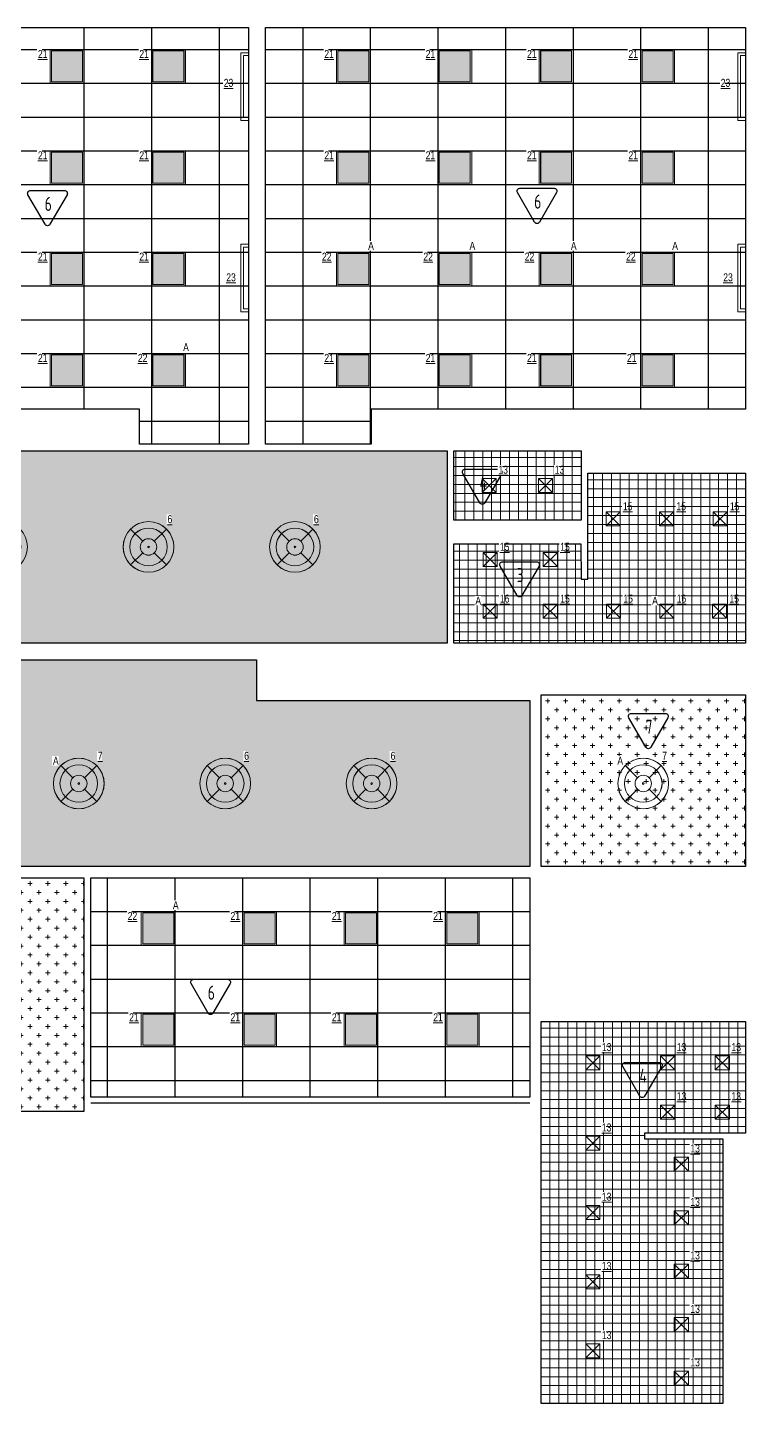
# Model space of a CAD drawing. Header units: millimetres. Extents: x -510890 to 418982, y -118257 to 141350.
# Drawn here: x -38249 to -25501, y 61656 to 86101 of the extents above; entities that cross this region are included whole.
import ezdxf

# ---------------------------------------------------------------- set-up
doc = ezdxf.new("R2010")
doc.units = ezdxf.units.MM
for name, color, linetype, lineweight in [('_ЭОМ_ОБЩ_Освещение_текст тип светильника', 172, 'Continuous', 50), ('_ЭОМ_светильник А', 1, 'Continuous', 35), ('_ЭОМ_светильник Р', 4, 'Continuous', 35), ('АР_Потолки_Штриховка', 252, 'Continuous', 0)]:
    doc.layers.add(name, color=color, linetype=linetype, lineweight=lineweight)
doc.layers.add('X-ref Light', color=250, linetype='Continuous')
for name, color, linetype, lineweight, true_color in [('АР_Потолок_Грильято_белый_50х50', 7, 'Continuous', 5, 0x8e00bd), ('АР_Потолок_Грильято_черный_50х50', 7, 'Continuous', 5, 0xfa3e00), ('АР_Потолок_Покраска', 7, 'Continuous', 5, 0x007399)]:
    doc.layers.add(name, color=color, linetype=linetype, lineweight=lineweight, true_color=true_color)
doc.layers.get('X-ref Light').off()
doc.styles.add('ISOCPEUR', font='isocpeur.ttf', dxfattribs={"height": 800})
doc.styles.add('ГОСТ', font='cad.shx', dxfattribs={"width": 0.8})

# ---------------------------------------------------------------- blocks, each defined once
blk = doc.blocks.new('A$C4757d704')
at = {"true_color": 0xf8f6b0, "transparency": 33554687}
h = blk.add_hatch(color=51, dxfattribs=at)
h.dxf.hatch_style = 1
h.paths.add_polyline_path([(214, 686), (132, 768, 0.198841), (0, 450, 0.198983), (132, 132), (214, 214, -0.198912), (116, 450, -0.198912)])
edge = h.paths.add_edge_path()
edge.add_arc((450, 450), 334, 135, 180)
edge.add_arc((450, 450), 334, 180, 225)
edge.add_line((214, 214), (347, 347))
edge.add_ellipse((450, 450), major_axis=(-146, 0), ratio=1, start_angle=315, end_angle=405, ccw=False)
edge.add_line((347, 553), (214, 686))
edge = h.paths.add_edge_path()
edge.add_line((214, 686), (347, 553))
edge.add_ellipse((450, 450), major_axis=(-146, 0), ratio=1, start_angle=225, end_angle=315, ccw=False)
edge.add_line((553, 553), (686, 686))
edge.add_arc((450, 450), 334, 45, 135)
h.paths.add_polyline_path([(132, 768), (214, 686, -0.414214), (686, 686), (768, 768, 0.414374)])
h.paths.add_polyline_path([(768, 768), (686, 686, -0.198912), (784, 450, -0.198912), (686, 214), (768, 132, 0.198983), (900, 450, 0.198841)])
edge = h.paths.add_edge_path()
edge.add_line((686, 686), (553, 553))
edge.add_ellipse((450, 450), major_axis=(-146, 0), ratio=1, start_angle=495, end_angle=585, ccw=False)
edge.add_line((553, 347), (686, 214))
edge.add_arc((450, 450), 334, 315, 360)
edge.add_arc((450, 450), 334, 0, 45)
edge = h.paths.add_edge_path()
edge.add_ellipse((450, 450), major_axis=(-146, 0), ratio=1, start_angle=405, end_angle=495, ccw=False)
edge.add_line((347, 347), (214, 214))
edge.add_arc((450, 450), 334, 225, 315)
edge.add_line((686, 214), (553, 347))
h.paths.add_polyline_path([(768, 132), (686, 214, -0.414214), (214, 214), (132, 132, 0.414054)])
edge = h.paths.add_edge_path()
edge.add_ellipse((450, 450), major_axis=(-146, 0), ratio=1, start_angle=495, end_angle=585)
edge.add_ellipse((450, 450), major_axis=(-146, 0), ratio=1, start_angle=225, end_angle=315)
edge.add_ellipse((450, 450), major_axis=(-146, 0), ratio=1, start_angle=315, end_angle=405)
edge.add_ellipse((450, 450), major_axis=(-146, 0), ratio=1, start_angle=405, end_angle=495)
edge = h.paths.add_edge_path(flags=0)
edge.add_ellipse((450, 450), major_axis=(-14.6, 0), ratio=1, start_angle=0, end_angle=360)
edge = h.paths.add_edge_path(flags=16)
edge.add_ellipse((450, 450), major_axis=(-14.6, 0), ratio=1, start_angle=0, end_angle=360)
at = {"layer": 'АР_Потолки_Штриховка', "color": 18, "ltscale": 100, "true_color": 0x000000}
for points in [[(132, 768), (347, 553)], [(768, 768), (553, 553)], [(347, 347), (132, 132)], [(553, 347), (768, 132)]]:
    blk.add_lwpolyline(points, dxfattribs=at)
for radius in [450, 334]:
    blk.add_circle((450, 450), radius, dxfattribs=at)
for major_axis in [(-146, 0), (-146, 0), (-14.6, 0)]:
    blk.add_ellipse((450, 450), major_axis=major_axis, ratio=1, start_param=3.926991, end_param=10.210176, dxfattribs=at)
blk = doc.blocks.new('Кососвет')
at = {"color": 0, "linetype": 'ByBlock', "lineweight": -2, "ltscale": 40}
for points in [[(-600, 26), (600, 26), (600, -111)], [(-600, 26), (-600, -111)], [(-600, -111), (-550, -111)], [(-550, -24), (550, -24)], [(-550, -111), (-550, -24)], [(600, -111), (550, -111), (550, -24)]]:
    blk.add_lwpolyline(points, dxfattribs=at)
blk = doc.blocks.new('RVE-SLIM-PRIME-595')
at = {"color": 0, "linetype": 'ByBlock', "lineweight": -2, "ltscale": 40}
for points in [[(300, -300), (-300, -300), (-300, 300), (300, 300)], [(275, -275), (-275, -275), (-275, 275), (275, 275)]]:
    blk.add_lwpolyline(points, close=True, dxfattribs=at)
blk = doc.blocks.new('светильник школа коридор')
at = {"color": 0, "linetype": 'ByBlock', "lineweight": -2}
for points in [[(-318, 318), (-103, 103)], [(318, 318), (103, 103)], [(-103, -103), (-318, -318)], [(103, -103), (318, -318)]]:
    blk.add_lwpolyline(points, dxfattribs=at)
blk.add_circle((0, 0), 334, dxfattribs=at)
for major_axis in [(-450, 0), (-146, 0), (-146, 0), (-14.6, 0)]:
    blk.add_ellipse((0, 0), major_axis=major_axis, ratio=1, start_param=3.926991, end_param=10.210176, dxfattribs=at)
blk = doc.blocks.new('40 НА 40 ГРИЛЬЯТО ДЛЯ 50')
at = {"color": 0, "linetype": 'ByBlock', "lineweight": -2, "ltscale": 100}
for points in [[(125, -125), (-125, -125), (-125, 125), (125, 125), (125, -125)], [(125, 125), (-125, -125)], [(-125, 125), (125, -125)]]:
    blk.add_lwpolyline(points, dxfattribs=at)
blk = doc.blocks.new('A$Cf5012a0c')
at = {"layer": 'АР_Потолки_Штриховка', "color": 18, "lineweight": 18, "ltscale": 100, "true_color": 0x000000}
for points in [[(35494, -30340), (34894, -30340), (34894, -29740), (35494, -29740)], [(35469, -30315), (34919, -30315), (34919, -29765), (35469, -29765)], [(37294, -30340), (36694, -30340), (36694, -29740), (37294, -29740)], [(37269, -30315), (36719, -30315), (36719, -29765), (37269, -29765)], [(40579, -30341), (39979, -30341), (39979, -29741), (40579, -29741)], [(40554, -30316), (40004, -30316), (40004, -29766), (40554, -29766)], [(42379, -30341), (41779, -30341), (41779, -29741), (42379, -29741)], [(42354, -30316), (41804, -30316), (41804, -29766), (42354, -29766)], [(44179, -30341), (43579, -30341), (43579, -29741), (44179, -29741)], [(44154, -30316), (43604, -30316), (43604, -29766), (44154, -29766)], [(45979, -30341), (45379, -30341), (45379, -29741), (45979, -29741)], [(45954, -30316), (45404, -30316), (45404, -29766), (45954, -29766)], [(35494, -32140), (34894, -32140), (34894, -31540), (35494, -31540)], [(35469, -32115), (34919, -32115), (34919, -31565), (35469, -31565)], [(37294, -32140), (36694, -32140), (36694, -31540), (37294, -31540)], [(37269, -32115), (36719, -32115), (36719, -31565), (37269, -31565)], [(40579, -32141), (39979, -32141), (39979, -31541), (40579, -31541)], [(40554, -32116), (40004, -32116), (40004, -31566), (40554, -31566)], [(42379, -32141), (41779, -32141), (41779, -31541), (42379, -31541)], [(42354, -32116), (41804, -32116), (41804, -31566), (42354, -31566)], [(44179, -32141), (43579, -32141), (43579, -31541), (44179, -31541)], [(44154, -32116), (43604, -32116), (43604, -31566), (44154, -31566)], [(45979, -32141), (45379, -32141), (45379, -31541), (45979, -31541)], [(45954, -32116), (45404, -32116), (45404, -31566), (45954, -31566)], [(35494, -33940), (34894, -33940), (34894, -33340), (35494, -33340)], [(35469, -33915), (34919, -33915), (34919, -33365), (35469, -33365)], [(37294, -33940), (36694, -33940), (36694, -33340), (37294, -33340)], [(37269, -33915), (36719, -33915), (36719, -33365), (37269, -33365)], [(40579, -33941), (39979, -33941), (39979, -33341), (40579, -33341)], [(40554, -33916), (40004, -33916), (40004, -33366), (40554, -33366)], [(42379, -33941), (41779, -33941), (41779, -33341), (42379, -33341)], [(42354, -33916), (41804, -33916), (41804, -33366), (42354, -33366)], [(44179, -33941), (43579, -33941), (43579, -33341), (44179, -33341)], [(44154, -33916), (43604, -33916), (43604, -33366), (44154, -33366)], [(45979, -33941), (45379, -33941), (45379, -33341), (45979, -33341)], [(45954, -33916), (45404, -33916), (45404, -33366), (45954, -33366)], [(35494, -35740), (34894, -35740), (34894, -35140), (35494, -35140)], [(35469, -35715), (34919, -35715), (34919, -35165), (35469, -35165)], [(37294, -35740), (36694, -35740), (36694, -35140), (37294, -35140)], [(37269, -35715), (36719, -35715), (36719, -35165), (37269, -35165)], [(40579, -35741), (39979, -35741), (39979, -35141), (40579, -35141)], [(40554, -35716), (40004, -35716), (40004, -35166), (40554, -35166)], [(42379, -35741), (41779, -35741), (41779, -35141), (42379, -35141)], [(42354, -35716), (41804, -35716), (41804, -35166), (42354, -35166)], [(44179, -35741), (43579, -35741), (43579, -35141), (44179, -35141)], [(44154, -35716), (43604, -35716), (43604, -35166), (44154, -35166)], [(45979, -35741), (45379, -35741), (45379, -35141), (45979, -35141)], [(45954, -35716), (45404, -35716), (45404, -35166), (45954, -35166)], [(37112, -45654), (36512, -45654), (36512, -45054), (37112, -45054)], [(37087, -45629), (36537, -45629), (36537, -45079), (37087, -45079)], [(38912, -45654), (38312, -45654), (38312, -45054), (38912, -45054)], [(38887, -45629), (38337, -45629), (38337, -45079), (38887, -45079)], [(40712, -45654), (40112, -45654), (40112, -45054), (40712, -45054)], [(40687, -45629), (40137, -45629), (40137, -45079), (40687, -45079)], [(42512, -45654), (41912, -45654), (41912, -45054), (42512, -45054)], [(42487, -45629), (41937, -45629), (41937, -45079), (42487, -45079)], [(37112, -47454), (36512, -47454), (36512, -46854), (37112, -46854)], [(37087, -47429), (36537, -47429), (36537, -46879), (37087, -46879)], [(38912, -47454), (38312, -47454), (38312, -46854), (38912, -46854)], [(38887, -47429), (38337, -47429), (38337, -46879), (38887, -46879)], [(40712, -47454), (40112, -47454), (40112, -46854), (40712, -46854)], [(40687, -47429), (40137, -47429), (40137, -46879), (40687, -46879)], [(42512, -47454), (41912, -47454), (41912, -46854), (42512, -46854)], [(42487, -47429), (41937, -47429), (41937, -46879), (42487, -46879)]]:
    blk.add_lwpolyline(points, close=True, dxfattribs=at)
at = {"layer": '_ЭОМ_светильник А', "color": 18, "lineweight": 18, "ltscale": 100, "true_color": 0x000000}
for name, p in [('RVE-SLIM-PRIME-595', (40279, -33641)), ('RVE-SLIM-PRIME-595', (42079, -33641)), ('RVE-SLIM-PRIME-595', (43879, -33641)), ('RVE-SLIM-PRIME-595', (45679, -33641)), ('RVE-SLIM-PRIME-595', (36994, -35440)), ('светильник школа коридор', (34040, -38577)), ('40 НА 40 ГРИЛЬЯТО ДЛЯ 50', (42705, -39719)), ('40 НА 40 ГРИЛЬЯТО ДЛЯ 50', (45844, -39719)), ('RVE-SLIM-PRIME-595', (36812, -45354))]:
    blk.add_blockref(name, p, dxfattribs=at)
at = {"layer": '_ЭОМ_светильник Р', "color": 18, "lineweight": 18, "ltscale": 100, "true_color": 0x000000}
for name, p in [('RVE-SLIM-PRIME-595', (35194, -30041)), ('RVE-SLIM-PRIME-595', (36994, -30041)), ('RVE-SLIM-PRIME-595', (40279, -30041)), ('RVE-SLIM-PRIME-595', (42079, -30041)), ('RVE-SLIM-PRIME-595', (43879, -30041)), ('RVE-SLIM-PRIME-595', (45679, -30041)), ('RVE-SLIM-PRIME-595', (35194, -31840)), ('RVE-SLIM-PRIME-595', (36994, -31840)), ('RVE-SLIM-PRIME-595', (40279, -31841)), ('RVE-SLIM-PRIME-595', (42079, -31841)), ('RVE-SLIM-PRIME-595', (43879, -31841)), ('RVE-SLIM-PRIME-595', (45679, -31841)), ('RVE-SLIM-PRIME-595', (36994, -33640)), ('RVE-SLIM-PRIME-595', (35194, -35440)), ('RVE-SLIM-PRIME-595', (40279, -35441)), ('RVE-SLIM-PRIME-595', (42079, -35441)), ('RVE-SLIM-PRIME-595', (43879, -35441)), ('RVE-SLIM-PRIME-595', (45679, -35441)), ('40 НА 40 ГРИЛЬЯТО ДЛЯ 50', (42691, -37486)), ('40 НА 40 ГРИЛЬЯТО ДЛЯ 50', (43691, -37486)), ('светильник школа коридор', (36640, -38577)), ('светильник школа коридор', (39240, -38577)), ('40 НА 40 ГРИЛЬЯТО ДЛЯ 50', (44890, -38078)), ('40 НА 40 ГРИЛЬЯТО ДЛЯ 50', (45840, -38078)), ('40 НА 40 ГРИЛЬЯТО ДЛЯ 50', (46790, -38078)), ('40 НА 40 ГРИЛЬЯТО ДЛЯ 50', (42705, -38800)), ('40 НА 40 ГРИЛЬЯТО ДЛЯ 50', (43775, -38800)), ('40 НА 40 ГРИЛЬЯТО ДЛЯ 50', (43775, -39719)), ('40 НА 40 ГРИЛЬЯТО ДЛЯ 50', (44898, -39719)), ('40 НА 40 ГРИЛЬЯТО ДЛЯ 50', (46781, -39719)), ('светильник школа коридор', (38002, -42780)), ('светильник школа коридор', (40602, -42780)), ('RVE-SLIM-PRIME-595', (38612, -45354)), ('RVE-SLIM-PRIME-595', (40412, -45354)), ('RVE-SLIM-PRIME-595', (42212, -45354)), ('RVE-SLIM-PRIME-595', (36812, -47154)), ('RVE-SLIM-PRIME-595', (38612, -47154)), ('RVE-SLIM-PRIME-595', (40412, -47154)), ('RVE-SLIM-PRIME-595', (42212, -47154)), ('40 НА 40 ГРИЛЬЯТО ДЛЯ 50', (44530, -47744)), ('40 НА 40 ГРИЛЬЯТО ДЛЯ 50', (45859, -47744)), ('40 НА 40 ГРИЛЬЯТО ДЛЯ 50', (46830, -47744)), ('40 НА 40 ГРИЛЬЯТО ДЛЯ 50', (45859, -48617)), ('40 НА 40 ГРИЛЬЯТО ДЛЯ 50', (46830, -48617)), ('40 НА 40 ГРИЛЬЯТО ДЛЯ 50', (44530, -49172)), ('40 НА 40 ГРИЛЬЯТО ДЛЯ 50', (46101, -49543)), ('40 НА 40 ГРИЛЬЯТО ДЛЯ 50', (44530, -50401)), ('40 НА 40 ГРИЛЬЯТО ДЛЯ 50', (46101, -50494)), ('40 НА 40 ГРИЛЬЯТО ДЛЯ 50', (46101, -51444)), ('40 НА 40 ГРИЛЬЯТО ДЛЯ 50', (44530, -51631)), ('40 НА 40 ГРИЛЬЯТО ДЛЯ 50', (46101, -52394)), ('40 НА 40 ГРИЛЬЯТО ДЛЯ 50', (44530, -52860)), ('40 НА 40 ГРИЛЬЯТО ДЛЯ 50', (46101, -53344))]:
    blk.add_blockref(name, p, dxfattribs=at)
at = {"layer": '_ЭОМ_светильник Р', "color": 18, "lineweight": 18, "ltscale": 100, "true_color": 0x000000, "rotation": 89.99999999999999}
for p in [(38304, -30399), (47129, -30399), (38304, -33799), (47129, -33799)]:
    blk.add_blockref('Кососвет', p, dxfattribs=at)
at = {"layer": 'X-ref Light', "color": 18, "linetype": 'ByBlock', "lineweight": 18, "ltscale": 40, "true_color": 0x000000}
for p in [(36190, -39027), (38790, -39027), (34952, -43230), (37552, -43230), (40152, -43230), (44975, -43230)]:
    blk.add_blockref('A$C4757d704', p, dxfattribs=at)
at = {"layer": '_ЭОМ_ОБЩ_Освещение_текст тип светильника', "color": 18, "lineweight": 18, "ltscale": 40, "true_color": 0x000000, "char_height": 142.2, "width": 55.87, "attachment_point": 1, "style": 'ГОСТ', "bg_fill": 3, "box_fill_scale": 1.1, "bg_fill_color": 256, "bg_fill_transparency": 0}
for insert in [(37976, -30261), (46801, -30261)]:
    blk.add_mtext('{\\L23}', dxfattribs=dict(at, insert=insert))
for s, insert in [('{\\L21}', (34677, -29748)), ('{\\L21}', (36477, -29748)), ('{\\L21}', (39762, -29748)), ('{\\L21}', (41562, -29748)), ('{\\L21}', (43362, -29748)), ('{\\L21}', (45162, -29748)), ('{\\L21}', (34677, -31548)), ('{\\L21}', (36477, -31548)), ('{\\L21}', (39762, -31548)), ('{\\L21}', (41562, -31548)), ('{\\L21}', (43362, -31548)), ('{\\L21}', (45162, -31548)), ('{\\L21}', (34677, -33348)), ('{\\L21}', (36477, -33348)), ('{\\L22}', (39721, -33348)), ('{\\L22}', (41521, -33348)), ('{\\L22}', (43321, -33348)), ('{\\L22}', (45121, -33348)), ('{\\L23}', (38021, -33716)), ('{\\L23}', (46846, -33716)), ('{\\L21}', (34677, -35148)), ('{\\L22}', (36452, -35148)), ('{\\L21}', (39762, -35148)), ('{\\L21}', (41562, -35148)), ('{\\L21}', (43362, -35148)), ('{\\L21}', (45137, -35148)), ('{\\L13}', (42853, -37134)), ('{\\L13}', (43853, -37134)), ('{\\L15}', (45065, -37783)), ('{\\L15}', (46015, -37783)), ('{\\L15}', (46965, -37783)), ('{\\L6}', (36977, -38013)), ('{\\L6}', (39577, -38013)), ('{\\L15}', (42880, -38504)), ('{\\L15}', (43951, -38504)), ('{\\L16}', (42880, -39424)), ('{\\L15}', (43951, -39424)), ('{\\L15}', (45073, -39424)), ('{\\L16}', (46019, -39424)), ('{\\L15}', (46956, -39424)), ('{\\L6}', (38339, -42216)), ('{\\L6}', (40939, -42216)), ('{\\L22}', (36271, -45062)), ('{\\L21}', (38096, -45062)), ('{\\L21}', (39896, -45062)), ('{\\L21}', (41696, -45062)), ('{\\L21}', (36296, -46862)), ('{\\L21}', (38096, -46862)), ('{\\L21}', (39896, -46862)), ('{\\L21}', (41696, -46862)), ('{\\L13}', (44691, -47392)), ('{\\L13}', (46021, -47392)), ('{\\L13}', (46992, -47392)), ('{\\L13}', (46021, -48266)), ('{\\L13}', (46992, -48266)), ('{\\L13}', (44691, -48820)), ('{\\L13}', (46262, -49192)), ('{\\L13}', (44691, -50050)), ('{\\L13}', (46262, -50143)), ('{\\L13}', (46262, -51093)), ('{\\L13}', (44691, -51279)), ('{\\L13}', (46262, -52043)), ('{\\L13}', (44691, -52509)), ('{\\L13}', (46262, -52993))]:
    blk.add_mtext(s, dxfattribs=dict(at, insert=insert))
at = {"layer": '_ЭОМ_светильник А', "color": 18, "lineweight": 18, "ltscale": 100, "true_color": 0x000000, "char_height": 142, "width": 86.04, "attachment_point": 1, "style": 'ГОСТ', "bg_fill": 3, "box_fill_scale": 1.1, "bg_fill_color": 256, "bg_fill_transparency": 0}
for insert in [(40540, -33157), (42340, -33157), (44140, -33157), (45940, -33157), (37255, -34957), (42444, -39461), (45583, -39461), (34943, -42305, 0), (44966, -42305, 0), (37073, -44871)]:
    blk.add_mtext('А', dxfattribs=dict(at, insert=insert))
at = {"layer": '_ЭОМ_светильник А', "color": 18, "lineweight": 18, "ltscale": 100, "true_color": 0x000000}
for p in [(35402, -42780), (45425, -42780)]:
    blk.add_blockref('светильник школа коридор', p, dxfattribs=at)
at = {"layer": '_ЭОМ_светильник Р', "color": 18, "lineweight": 18, "ltscale": 100, "true_color": 0x000000}
blk.add_blockref('RVE-SLIM-PRIME-595', (35194, -33640), dxfattribs=at)
at = {"layer": '_ЭОМ_ОБЩ_Освещение_текст тип светильника', "color": 18, "lineweight": 18, "ltscale": 40, "true_color": 0x000000, "char_height": 142.2, "width": 55.87, "attachment_point": 1, "style": 'ГОСТ', "bg_fill": 3, "box_fill_scale": 1.1, "bg_fill_color": 256, "bg_fill_transparency": 0}
for s, insert in [('{\\L21}', (34677, -33348)), ('{\\L7}', (35739, -42216)), ('{\\L7}', (45762, -42216))]:
    blk.add_mtext(s, dxfattribs=dict(at, insert=insert))

msp = doc.modelspace()

# ---------------------------------------------------------------- hatches: boundary and pattern name
at = {"layer": 'АР_Потолки_Штриховка', "ltscale": 100, "true_color": 0xf8f6b0}
h = msp.add_hatch(color=51, dxfattribs=at)
h.dxf.hatch_style = 1
h.paths.add_polyline_path([(-37822.4, 85134.6), (-37272.4, 85134.6), (-37272.4, 85684.6), (-37822.4, 85684.6)])
h = msp.add_hatch(color=51, dxfattribs=at)
h.dxf.hatch_style = 1
h.paths.add_polyline_path([(-36022.4, 85134.6), (-35472.4, 85134.6), (-35472.4, 85684.6), (-36022.4, 85684.6)])
h = msp.add_hatch(color=51, dxfattribs=at)
h.dxf.hatch_style = 1
h.paths.add_polyline_path([(-32737.4, 85134.5), (-32187.4, 85134.5), (-32187.4, 85684.5), (-32737.4, 85684.5)])
h = msp.add_hatch(color=51, dxfattribs=at)
h.dxf.hatch_style = 1
h.paths.add_polyline_path([(-30937.4, 85134.5), (-30387.4, 85134.5), (-30387.4, 85684.5), (-30937.4, 85684.5)])
h = msp.add_hatch(color=51, dxfattribs=at)
h.dxf.hatch_style = 1
h.paths.add_polyline_path([(-29137.4, 85134.5), (-28587.4, 85134.5), (-28587.4, 85684.5), (-29137.4, 85684.5)])
h = msp.add_hatch(color=51, dxfattribs=at)
h.dxf.hatch_style = 1
h.paths.add_polyline_path([(-27337.4, 85134.5), (-26787.4, 85134.5), (-26787.4, 85684.5), (-27337.4, 85684.5)])
h = msp.add_hatch(color=51, dxfattribs=at)
h.dxf.hatch_style = 1
h.paths.add_polyline_path([(-37822.4, 83334.6), (-37272.4, 83334.6), (-37272.4, 83884.6), (-37822.4, 83884.6)])
h = msp.add_hatch(color=51, dxfattribs=at)
h.dxf.hatch_style = 1
h.paths.add_polyline_path([(-36022.4, 83334.6), (-35472.4, 83334.6), (-35472.4, 83884.6), (-36022.4, 83884.6)])
h = msp.add_hatch(color=51, dxfattribs=at)
h.dxf.hatch_style = 1
h.paths.add_polyline_path([(-32737.4, 83334.5), (-32187.4, 83334.5), (-32187.4, 83884.5), (-32737.4, 83884.5)])
h = msp.add_hatch(color=51, dxfattribs=at)
h.dxf.hatch_style = 1
h.paths.add_polyline_path([(-30937.4, 83334.5), (-30387.4, 83334.5), (-30387.4, 83884.5), (-30937.4, 83884.5)])
h = msp.add_hatch(color=51, dxfattribs=at)
h.dxf.hatch_style = 1
h.paths.add_polyline_path([(-29137.4, 83334.5), (-28587.4, 83334.5), (-28587.4, 83884.5), (-29137.4, 83884.5)])
h = msp.add_hatch(color=51, dxfattribs=at)
h.dxf.hatch_style = 1
h.paths.add_polyline_path([(-27337.4, 83334.5), (-26787.4, 83334.5), (-26787.4, 83884.5), (-27337.4, 83884.5)])
h = msp.add_hatch(color=51, dxfattribs=at)
h.dxf.hatch_style = 1
h.paths.add_polyline_path([(-37822.4, 81534.6), (-37272.4, 81534.6), (-37272.4, 82084.6), (-37822.4, 82084.6)])
h = msp.add_hatch(color=51, dxfattribs=at)
h.dxf.hatch_style = 1
h.paths.add_polyline_path([(-36022.4, 81534.6), (-35472.4, 81534.6), (-35472.4, 82084.6), (-36022.4, 82084.6)])
h = msp.add_hatch(color=51, dxfattribs=at)
h.dxf.hatch_style = 1
h.paths.add_polyline_path([(-32737.4, 81534.5), (-32187.4, 81534.5), (-32187.4, 82084.5), (-32737.4, 82084.5)])
h = msp.add_hatch(color=51, dxfattribs=at)
h.dxf.hatch_style = 1
h.paths.add_polyline_path([(-30937.4, 81534.5), (-30387.4, 81534.5), (-30387.4, 82084.5), (-30937.4, 82084.5)])
h = msp.add_hatch(color=51, dxfattribs=at)
h.dxf.hatch_style = 1
h.paths.add_polyline_path([(-29137.4, 81534.5), (-28587.4, 81534.5), (-28587.4, 82084.5), (-29137.4, 82084.5)])
h = msp.add_hatch(color=51, dxfattribs=at)
h.dxf.hatch_style = 1
h.paths.add_polyline_path([(-27337.4, 81534.5), (-26787.4, 81534.5), (-26787.4, 82084.5), (-27337.4, 82084.5)])
h = msp.add_hatch(color=51, dxfattribs=at)
h.dxf.hatch_style = 1
h.paths.add_polyline_path([(-37822.4, 79734.6), (-37272.4, 79734.6), (-37272.4, 80284.6), (-37822.4, 80284.6)])
h = msp.add_hatch(color=51, dxfattribs=at)
h.dxf.hatch_style = 1
h.paths.add_polyline_path([(-36022.4, 79734.6), (-35472.4, 79734.6), (-35472.4, 80284.6), (-36022.4, 80284.6)])
h = msp.add_hatch(color=51, dxfattribs=at)
h.dxf.hatch_style = 1
h.paths.add_polyline_path([(-32737.4, 79734.5), (-32187.4, 79734.5), (-32187.4, 80284.5), (-32737.4, 80284.5)])
h = msp.add_hatch(color=51, dxfattribs=at)
h.dxf.hatch_style = 1
h.paths.add_polyline_path([(-30937.4, 79734.5), (-30387.4, 79734.5), (-30387.4, 80284.5), (-30937.4, 80284.5)])
h = msp.add_hatch(color=51, dxfattribs=at)
h.dxf.hatch_style = 1
h.paths.add_polyline_path([(-29137.4, 79734.5), (-28587.4, 79734.5), (-28587.4, 80284.5), (-29137.4, 80284.5)])
h = msp.add_hatch(color=51, dxfattribs=at)
h.dxf.hatch_style = 1
h.paths.add_polyline_path([(-27337.4, 79734.5), (-26787.4, 79734.5), (-26787.4, 80284.5), (-27337.4, 80284.5)])
h = msp.add_hatch(color=51, dxfattribs=at)
h.dxf.hatch_style = 1
h.paths.add_polyline_path([(-36204, 69820.7), (-35654, 69820.7), (-35654, 70370.7), (-36204, 70370.7)])
h = msp.add_hatch(color=51, dxfattribs=at)
h.dxf.hatch_style = 1
h.paths.add_polyline_path([(-34404, 69820.7), (-33854, 69820.7), (-33854, 70370.7), (-34404, 70370.7)])
h = msp.add_hatch(color=51, dxfattribs=at)
h.dxf.hatch_style = 1
h.paths.add_polyline_path([(-32604, 69820.7), (-32054, 69820.7), (-32054, 70370.7), (-32604, 70370.7)])
h = msp.add_hatch(color=51, dxfattribs=at)
h.dxf.hatch_style = 1
h.paths.add_polyline_path([(-30804, 69820.7), (-30254, 69820.7), (-30254, 70370.7), (-30804, 70370.7)])
h = msp.add_hatch(color=51, dxfattribs=at)
h.dxf.hatch_style = 1
h.paths.add_polyline_path([(-36204, 68020.7), (-35654, 68020.7), (-35654, 68570.7), (-36204, 68570.7)])
h = msp.add_hatch(color=51, dxfattribs=at)
h.dxf.hatch_style = 1
h.paths.add_polyline_path([(-34404, 68020.7), (-33854, 68020.7), (-33854, 68570.7), (-34404, 68570.7)])
h = msp.add_hatch(color=51, dxfattribs=at)
h.dxf.hatch_style = 1
h.paths.add_polyline_path([(-32604, 68020.7), (-32054, 68020.7), (-32054, 68570.7), (-32604, 68570.7)])
h = msp.add_hatch(color=51, dxfattribs=at)
h.dxf.hatch_style = 1
h.paths.add_polyline_path([(-30804, 68020.7), (-30254, 68020.7), (-30254, 68570.7), (-30804, 68570.7)])
at = {"layer": 'АР_Потолок_Грильято_белый_50х50', "transparency": 33554559}
h = msp.add_hatch(dxfattribs=at)
h.set_pattern_fill('ANSI37', color=256, scale=50, angle=45)
h.set_pattern_definition([(90, (-28421.02, 77348.71), (-158.75, 0), []), (180, (-28421.02, 77348.71), (0, -158.75), [])])
h.paths.add_polyline_path([(-30678.1, 78580.4), (-28421, 78580.4), (-28421, 77348.7), (-30678.1, 77348.7)])
h = msp.add_hatch(dxfattribs=at)
h.set_pattern_fill('ANSI37', color=256, scale=50, angle=45)
h.set_pattern_definition([(90, (-29130.7, 61655.68), (-158.75, 0), []), (180, (-29130.7, 61655.68), (0, -158.75), [])])
h.paths.add_polyline_path([(-29130.7, 68441.9), (-25500.7, 68441.9), (-25500.7, 66456.9), (-27291.7, 66456.9), (-27291.7, 66356.9), (-25902.9, 66356.9), (-25902.9, 61655.7), (-29130.7, 61655.7)])
at = {"layer": 'АР_Потолок_Грильято_черный_50х50', "transparency": 33554559}
h = msp.add_hatch(dxfattribs=at)
h.set_pattern_fill('ANSI37', color=256, scale=50, angle=45)
h.set_pattern_definition([(90, (-25500.7, 78065.68), (-158.75, 0), []), (180, (-25500.7, 78065.68), (0, -158.75), [])])
h.paths.add_polyline_path([(-28301, 78181.5), (-25500.7, 78181.5), (-25500.7, 75165.7), (-30678.4, 75165.7), (-30678.2, 76928.5), (-28421.4, 76928.3), (-28421, 76298.5), (-28301, 76298.5)])
at = {"layer": 'АР_Потолок_Покраска'}
h = msp.add_hatch(dxfattribs=at)
h.set_pattern_fill('CROSS', color=256, scale=25)
h.paths.add_polyline_path([(-30798.1, 78580.3), (-30798.4, 75165.7), (-54403, 75165.7), (-54403.3, 78580.3)])
h = msp.add_hatch(dxfattribs=at)
h.set_pattern_fill('CROSS', color=256, scale=25)
h.paths.add_polyline_path([(-55745.7, 74144.5), (-50940.7, 74144.5), (-50940.7, 74865.7), (-34180.7, 74865.7), (-34180.7, 74144.5), (-29330.7, 74144.5), (-29330.7, 71195.7), (-55745.7, 71195.7)])
h = msp.add_hatch(dxfattribs=at)
h.set_pattern_fill('CROSS', color=256, scale=25)
h.paths.add_polyline_path([(-29130.7, 74244.5), (-25500.7, 74244.5), (-25500.7, 71195.7), (-29130.7, 71195.7)])
h = msp.add_hatch(dxfattribs=at)
h.set_pattern_fill('CROSS', color=256, scale=25)
h.set_pattern_definition([(0, (-298436.24, 56765.23), (158.75, 158.75), [79.375, -238.125]), (90, (-298396.55, 56725.54), (-158.75, 158.75), [79.375, -238.125])])
h.paths.add_polyline_path([(-47485.7, 70993.8), (-37247.3, 70995.7), (-37247.4, 66845.7), (-47485.7, 66845.7)])

# ---------------------------------------------------------------- linework, layer by layer
for points in [[(-42570.7, 86100.7), (-34325.7, 86100.7), (-34325.7, 78700.3), (-36259.4, 78700.3), (-36259.4, 79318.5), (-42570.8, 79318.5)], [(-34025.7, 86100.7), (-25500.7, 86100.7), (-25500.7, 79318.5), (-32147.8, 79318.5), (-32147.8, 78700.3), (-34025.7, 78700.3)], [(-30798.1, 78580.3), (-30798.4, 75165.7), (-54403, 75165.7), (-54403.3, 78580.3)], [(-30678.1, 78580.4), (-28421, 78580.4), (-28421, 77348.7), (-30678.1, 77348.7)], [(-28301, 78181.5), (-25500.7, 78181.5), (-25500.7, 75165.7), (-30678.4, 75165.7), (-30678.2, 76928.5), (-28421.4, 76928.3), (-28421, 76298.5), (-28301, 76298.5)], [(-55745.7, 74144.5), (-50940.7, 74144.5), (-50940.7, 74865.7), (-34180.7, 74865.7), (-34180.7, 74144.5), (-29330.7, 74144.5), (-29330.7, 71195.7), (-55745.7, 71195.7)], [(-29130.7, 74244.5), (-25500.7, 74244.5), (-25500.7, 71195.7), (-29130.7, 71195.7)], [(-47485.7, 70993.8), (-37247.3, 70995.7), (-37247.4, 66845.7), (-47485.7, 66845.7)], [(-37127.3, 70995.7), (-29330.7, 70995.7), (-29330.7, 67095.7), (-37127.3, 67095.7)], [(-29130.7, 68441.9), (-25500.7, 68441.9), (-25500.7, 66456.9), (-27291.7, 66456.9), (-27291.7, 66356.9), (-25902.9, 66356.9), (-25902.9, 61655.7), (-29130.7, 61655.7)]]:
    msp.add_lwpolyline(points, close=True)
for points in [[(-37247.4, 86100.7), (-37247.4, 79318.5)], [(-36047.4, 86100.7), (-36047.4, 78700.3)], [(-34847.4, 86100.7), (-34847.4, 78700.3)], [(-33362.4, 86100.6), (-33362.4, 78700.3)], [(-32162.4, 86100.6), (-32162.4, 78700.3)], [(-30962.4, 86100.6), (-30962.4, 79318.5)], [(-29762.4, 86100.6), (-29762.4, 79318.5)], [(-28562.4, 86100.6), (-28562.4, 79318.5)], [(-27362.4, 86100.6), (-27362.4, 79318.5)], [(-26162.4, 86100.6), (-26162.4, 79318.5)], [(-42570.7, 85709.5), (-34325.7, 85709.6)], [(-34025.7, 85709.5), (-25500.7, 85709.5)], [(-42570.7, 85109.5), (-34325.7, 85109.6)], [(-34025.7, 85109.5), (-25500.7, 85109.5)], [(-42570.7, 84509.5), (-34325.7, 84509.6)], [(-34025.7, 84509.5), (-25500.7, 84509.5)], [(-42570.7, 83909.5), (-34325.7, 83909.6)], [(-34025.7, 83909.5), (-25500.7, 83909.5)], [(-42570.7, 83309.5), (-34325.7, 83309.6)], [(-34025.7, 83309.5), (-25500.7, 83309.5)], [(-42570.7, 82709.5), (-34325.7, 82709.6)], [(-34025.7, 82709.5), (-25500.7, 82709.5)], [(-42570.7, 82109.5), (-34325.7, 82109.6)], [(-34025.7, 82109.5), (-25500.7, 82109.5)], [(-42570.7, 81509.5), (-34325.7, 81509.6)], [(-34025.7, 81509.5), (-25500.7, 81509.5)], [(-42570.8, 80909.5), (-34325.7, 80909.6)], [(-34025.7, 80909.5), (-25500.7, 80909.5)], [(-42570.8, 80309.5), (-34325.7, 80309.6)], [(-34025.7, 80309.5), (-25500.7, 80309.5)], [(-42570.8, 79709.5), (-34325.7, 79709.6)], [(-34025.7, 79709.5), (-25500.7, 79709.5)], [(-36259.4, 79109.6), (-34325.7, 79109.6)], [(-34025.7, 79109.5), (-32147.8, 79109.5)], [(-36829, 67095.7), (-36829, 70995.7)], [(-35629, 67095.7), (-35629, 70995.7)], [(-34429, 67095.7), (-34429, 70995.7)], [(-33229, 67095.7), (-33229, 70995.7)], [(-32029, 67095.7), (-32029, 70995.7)], [(-30829, 67095.7), (-30829, 70995.7)], [(-29629, 67095.7), (-29629, 70995.7)], [(-37127.3, 70395.7), (-29330.7, 70395.7)], [(-37127.3, 69795.7), (-29330.7, 69795.7)], [(-37127.3, 69195.7), (-29330.7, 69195.7)], [(-37127.3, 68595.7), (-29330.7, 68595.7)], [(-37127.3, 67995.7), (-29330.7, 67995.7)], [(-37127.3, 67395.7), (-29330.7, 67395.7)], [(-37127.3, 66995.7), (-29330.7, 66995.7)]]:
    msp.add_lwpolyline(points)
for points in [[(-38197.8, 83204.4), (-37591.6, 83204.4, -0.5773495), (-37548.3, 83129.4), (-37851.4, 82604.4, -0.5773541), (-37938, 82604.4), (-38241.1, 83129.4, -0.5773491), (-38197.8, 83204.4, -0.0000017)], [(-29505.8, 83245.1), (-28899.5, 83245.1, -0.5773495), (-28856.2, 83170.1), (-29159.3, 82645.1, -0.5773541), (-29246, 82645.1), (-29549.1, 83170.1, -0.5773491), (-29505.8, 83245.1, -0.0000017)], [(-30477.3, 78254.9), (-29871.1, 78254.9, -0.5773495), (-29827.8, 78179.9), (-30130.9, 77654.9, -0.5773541), (-30217.5, 77654.9), (-30520.6, 78179.9, -0.5773491), (-30477.3, 78254.9, -0.0000017)], [(-29815.8, 76609.1), (-29209.5, 76609.1, -0.5773495), (-29166.2, 76534.1), (-29469.3, 76009.1, -0.5773541), (-29555.9, 76009.1), (-29859.1, 76534.1, -0.5773491), (-29815.8, 76609.1, -0.0000017)], [(-27527.9, 73913.6), (-26921.7, 73913.6, -0.5773495), (-26878.4, 73838.6), (-27181.5, 73313.6, -0.5773541), (-27268.1, 73313.6), (-27571.2, 73838.6, -0.5773491), (-27527.9, 73913.6, -0.0000017)], [(-35302.5, 69191.2), (-34696.2, 69191.2, -0.5773495), (-34652.9, 69116.2), (-34956.1, 68591.2, -0.5773541), (-35042.7, 68591.2), (-35345.8, 69116.2, -0.5773491), (-35302.5, 69191.2, -0.0000017)], [(-27637.2, 67715.3), (-27031, 67715.3, -0.5773495), (-26987.7, 67640.3), (-27290.8, 67115.3, -0.5773541), (-27377.4, 67115.3), (-27680.5, 67640.3, -0.5773491), (-27637.2, 67715.3, -0.0000017)]]:
    msp.add_lwpolyline(points, format="xyb")
at = {"layer": 'АР_Потолки_Штриховка', "color": 18, "ltscale": 100, "true_color": 0x000000}
for points in [[(-37247.4, 85109.6), (-37847.4, 85109.6), (-37847.4, 85709.6), (-37247.4, 85709.6)], [(-37272.4, 85134.6), (-37822.4, 85134.6), (-37822.4, 85684.6), (-37272.4, 85684.6)], [(-35447.4, 85109.6), (-36047.4, 85109.6), (-36047.4, 85709.6), (-35447.4, 85709.6)], [(-35472.4, 85134.6), (-36022.4, 85134.6), (-36022.4, 85684.6), (-35472.4, 85684.6)], [(-32162.4, 85109.5), (-32762.4, 85109.5), (-32762.4, 85709.5), (-32162.4, 85709.5)], [(-32187.4, 85134.5), (-32737.4, 85134.5), (-32737.4, 85684.5), (-32187.4, 85684.5)], [(-30362.4, 85109.5), (-30962.4, 85109.5), (-30962.4, 85709.5), (-30362.4, 85709.5)], [(-30387.4, 85134.5), (-30937.4, 85134.5), (-30937.4, 85684.5), (-30387.4, 85684.5)], [(-28562.4, 85109.5), (-29162.4, 85109.5), (-29162.4, 85709.5), (-28562.4, 85709.5)], [(-28587.4, 85134.5), (-29137.4, 85134.5), (-29137.4, 85684.5), (-28587.4, 85684.5)], [(-26762.4, 85109.5), (-27362.4, 85109.5), (-27362.4, 85709.5), (-26762.4, 85709.5)], [(-26787.4, 85134.5), (-27337.4, 85134.5), (-27337.4, 85684.5), (-26787.4, 85684.5)], [(-37247.4, 83309.6), (-37847.4, 83309.6), (-37847.4, 83909.6), (-37247.4, 83909.6)], [(-37272.4, 83334.6), (-37822.4, 83334.6), (-37822.4, 83884.6), (-37272.4, 83884.6)], [(-35447.4, 83309.6), (-36047.4, 83309.6), (-36047.4, 83909.6), (-35447.4, 83909.6)], [(-35472.4, 83334.6), (-36022.4, 83334.6), (-36022.4, 83884.6), (-35472.4, 83884.6)], [(-32162.4, 83309.5), (-32762.4, 83309.5), (-32762.4, 83909.5), (-32162.4, 83909.5)], [(-32187.4, 83334.5), (-32737.4, 83334.5), (-32737.4, 83884.5), (-32187.4, 83884.5)], [(-30362.4, 83309.5), (-30962.4, 83309.5), (-30962.4, 83909.5), (-30362.4, 83909.5)], [(-30387.4, 83334.5), (-30937.4, 83334.5), (-30937.4, 83884.5), (-30387.4, 83884.5)], [(-28562.4, 83309.5), (-29162.4, 83309.5), (-29162.4, 83909.5), (-28562.4, 83909.5)], [(-28587.4, 83334.5), (-29137.4, 83334.5), (-29137.4, 83884.5), (-28587.4, 83884.5)], [(-26762.4, 83309.5), (-27362.4, 83309.5), (-27362.4, 83909.5), (-26762.4, 83909.5)], [(-26787.4, 83334.5), (-27337.4, 83334.5), (-27337.4, 83884.5), (-26787.4, 83884.5)], [(-37247.4, 81509.6), (-37847.4, 81509.6), (-37847.4, 82109.6), (-37247.4, 82109.6)], [(-37272.4, 81534.6), (-37822.4, 81534.6), (-37822.4, 82084.6), (-37272.4, 82084.6)], [(-35447.4, 81509.6), (-36047.4, 81509.6), (-36047.4, 82109.6), (-35447.4, 82109.6)], [(-35472.4, 81534.6), (-36022.4, 81534.6), (-36022.4, 82084.6), (-35472.4, 82084.6)], [(-32162.4, 81509.5), (-32762.4, 81509.5), (-32762.4, 82109.5), (-32162.4, 82109.5)], [(-32187.4, 81534.5), (-32737.4, 81534.5), (-32737.4, 82084.5), (-32187.4, 82084.5)], [(-30362.4, 81509.5), (-30962.4, 81509.5), (-30962.4, 82109.5), (-30362.4, 82109.5)], [(-30387.4, 81534.5), (-30937.4, 81534.5), (-30937.4, 82084.5), (-30387.4, 82084.5)], [(-28562.4, 81509.5), (-29162.4, 81509.5), (-29162.4, 82109.5), (-28562.4, 82109.5)], [(-28587.4, 81534.5), (-29137.4, 81534.5), (-29137.4, 82084.5), (-28587.4, 82084.5)], [(-26762.4, 81509.5), (-27362.4, 81509.5), (-27362.4, 82109.5), (-26762.4, 82109.5)], [(-26787.4, 81534.5), (-27337.4, 81534.5), (-27337.4, 82084.5), (-26787.4, 82084.5)], [(-37247.4, 79709.6), (-37847.4, 79709.6), (-37847.4, 80309.6), (-37247.4, 80309.6)], [(-37272.4, 79734.6), (-37822.4, 79734.6), (-37822.4, 80284.6), (-37272.4, 80284.6)], [(-35447.4, 79709.6), (-36047.4, 79709.6), (-36047.4, 80309.6), (-35447.4, 80309.6)], [(-35472.4, 79734.6), (-36022.4, 79734.6), (-36022.4, 80284.6), (-35472.4, 80284.6)], [(-32162.4, 79709.5), (-32762.4, 79709.5), (-32762.4, 80309.5), (-32162.4, 80309.5)], [(-32187.4, 79734.5), (-32737.4, 79734.5), (-32737.4, 80284.5), (-32187.4, 80284.5)], [(-30362.4, 79709.5), (-30962.4, 79709.5), (-30962.4, 80309.5), (-30362.4, 80309.5)], [(-30387.4, 79734.5), (-30937.4, 79734.5), (-30937.4, 80284.5), (-30387.4, 80284.5)], [(-28562.4, 79709.5), (-29162.4, 79709.5), (-29162.4, 80309.5), (-28562.4, 80309.5)], [(-28587.4, 79734.5), (-29137.4, 79734.5), (-29137.4, 80284.5), (-28587.4, 80284.5)], [(-26762.4, 79709.5), (-27362.4, 79709.5), (-27362.4, 80309.5), (-26762.4, 80309.5)], [(-26787.4, 79734.5), (-27337.4, 79734.5), (-27337.4, 80284.5), (-26787.4, 80284.5)], [(-35629, 69795.7), (-36229, 69795.7), (-36229, 70395.7), (-35629, 70395.7)], [(-35654, 69820.7), (-36204, 69820.7), (-36204, 70370.7), (-35654, 70370.7)], [(-33829, 69795.7), (-34429, 69795.7), (-34429, 70395.7), (-33829, 70395.7)], [(-33854, 69820.7), (-34404, 69820.7), (-34404, 70370.7), (-33854, 70370.7)], [(-32029, 69795.7), (-32629, 69795.7), (-32629, 70395.7), (-32029, 70395.7)], [(-32054, 69820.7), (-32604, 69820.7), (-32604, 70370.7), (-32054, 70370.7)], [(-30229, 69795.7), (-30829, 69795.7), (-30829, 70395.7), (-30229, 70395.7)], [(-30254, 69820.7), (-30804, 69820.7), (-30804, 70370.7), (-30254, 70370.7)], [(-35629, 67995.7), (-36229, 67995.7), (-36229, 68595.7), (-35629, 68595.7)], [(-35654, 68020.7), (-36204, 68020.7), (-36204, 68570.7), (-35654, 68570.7)], [(-33829, 67995.7), (-34429, 67995.7), (-34429, 68595.7), (-33829, 68595.7)], [(-33854, 68020.7), (-34404, 68020.7), (-34404, 68570.7), (-33854, 68570.7)], [(-32029, 67995.7), (-32629, 67995.7), (-32629, 68595.7), (-32029, 68595.7)], [(-32054, 68020.7), (-32604, 68020.7), (-32604, 68570.7), (-32054, 68570.7)], [(-30229, 67995.7), (-30829, 67995.7), (-30829, 68595.7), (-30229, 68595.7)], [(-30254, 68020.7), (-30804, 68020.7), (-30804, 68570.7), (-30254, 68570.7)]]:
    msp.add_lwpolyline(points, close=True, dxfattribs=at)

# ---------------------------------------------------------------- block references
at = {"layer": 'X-ref Light', "linetype": 'ByBlock', "ltscale": 40}
for p in [(-36550.9, 76422.8), (-33950.9, 76422.8), (-37788.9, 72219.9), (-35188.9, 72219.9), (-32588.9, 72219.9), (-27765.9, 72219.9)]:
    msp.add_blockref('A$C4757d704', p, dxfattribs=at)

# ---------------------------------------------------------------- texts
at = {"char_height": 250, "width": 294.334, "attachment_point": 1, "style": 'ISOCPEUR'}
for s, insert in [('{\\W0.7;6}', (-29252.1, 83133)), ('{\\W0.7;6}', (-37944.1, 83092.3)), ('{\\W0.7;4}', (-30223.6, 78142.8)), ('{\\W0.7;3}', (-29562.1, 76497.1)), ('{\\W0.7;7}', (-27274.2, 73801.5)), ('{\\W0.7;6}', (-35048.8, 69079.1)), ('{\\W0.7;4}', (-27383.5, 67603.2))]:
    msp.add_mtext(s, dxfattribs=dict(at, insert=insert))

# ---------------------------------------------------------------- next in the draw order: block references
at = {"layer": 'X-ref Light', "color": 18, "lineweight": 30, "true_color": 0x000000}
msp.add_blockref('A$Cf5012a0c', (-72741, 115450.1), dxfattribs=at)

doc.saveas('drawing.dxf')
